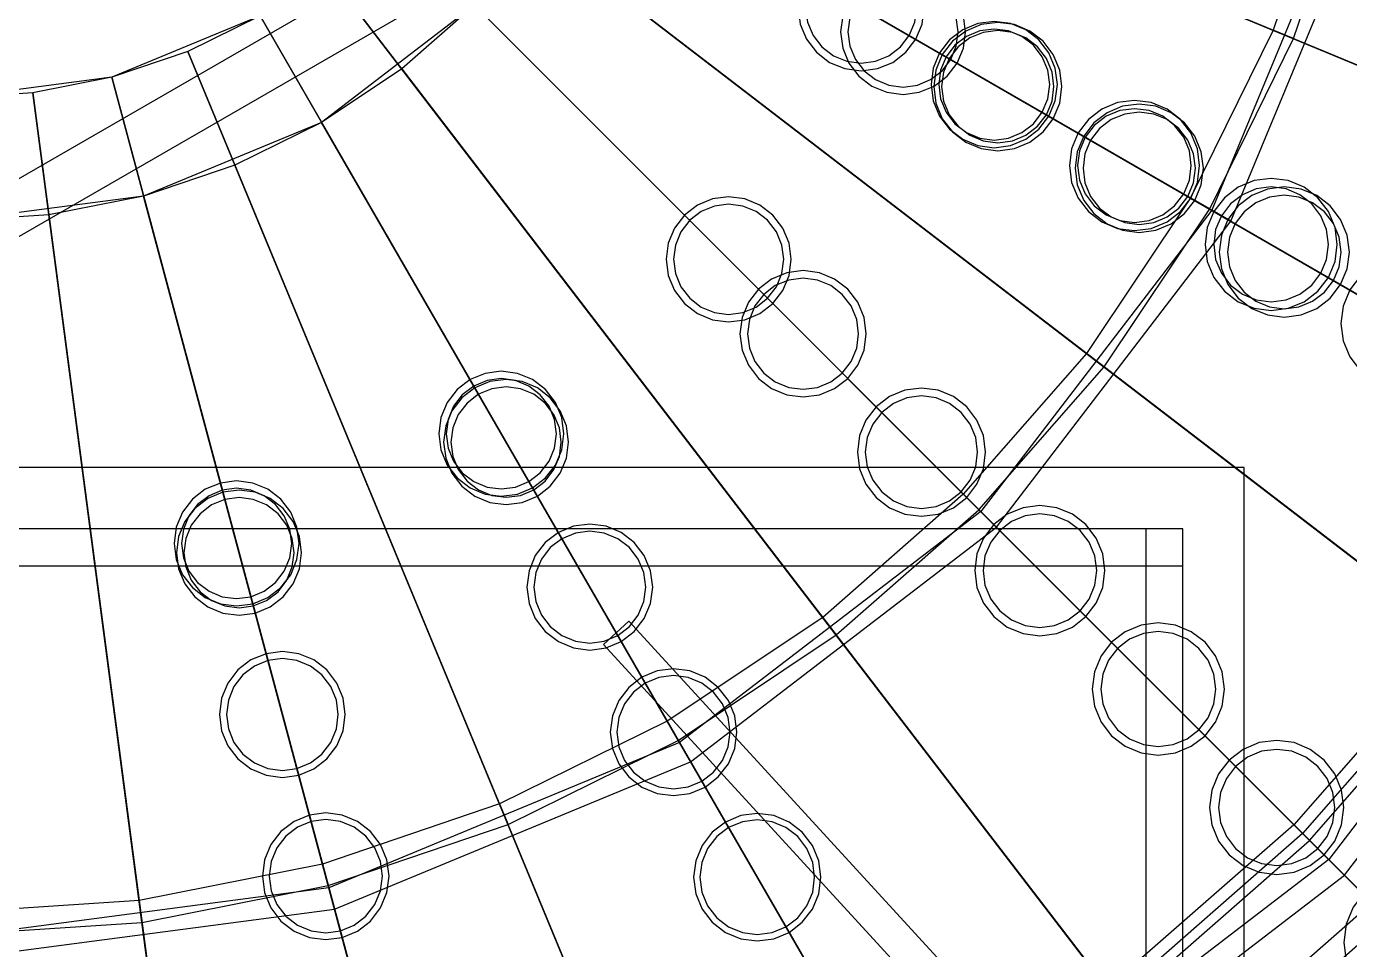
# Model space of a CAD drawing. Header units: millimetres. Extents: x -52000 to 54854, y -52000 to 53750.
# Drawn here: x 601 to 11356, y -11918 to -4417 of the extents above; entities that cross this region are included whole.
import ezdxf

# ---------------------------------------------------------------- set-up
doc = ezdxf.new("R2010")
doc.units = ezdxf.units.MM
for name, color, linetype, lineweight in [('D-STR-BASE', 7, 'Continuous', 25), ('D-STR-DECK', 7, 'Continuous', 25), ('D-STR-STRC', 7, 'Continuous', 25)]:
    doc.layers.add(name, color=color, linetype=linetype, lineweight=lineweight)

msp = doc.modelspace()

# ---------------------------------------------------------------- linework, layer by layer
at = {"layer": 'D-STR-BASE'}
for points in [[(-10500, -19000), (10500, -19000), (10500, -8000), (-10500, -8000)], [(-10000, -18500), (10000, -18500), (10000, -8500), (-10000, -8500)], [(-10000, -8800), (10000, -8800), (10000, -8500), (-10000, -8500)], [(9700, -18500), (10000, -18500), (10000, -8500), (9700, -8500)]]:
    msp.add_lwpolyline(points, close=True, dxfattribs=at)
at = {"layer": 'D-STR-DECK'}
for points in [[(4330.1, -2500), (10392.3, -6000), (11591.1, -3105.8), (4829.6, -1294.1)], [(4619.4, -1913.4), (14412.5, -5969.9), (15068.4, -4037.6), (4829.6, -1294.1)], [(4619.4, -1913.4), (15890.7, -6582.2), (16613.9, -4451.7), (4829.6, -1294.1)], [(4619.4, -1913.4), (17368.9, -7194.4), (18159.4, -4865.8), (4829.6, -1294.1)], [(5196.2, -3000), (13856.4, -8000), (15454.8, -4141.1), (5795.6, -1552.9)], [(5543.3, -2296.1), (18530, -7675.4), (19373.3, -5191.1), (5795.6, -1552.9)], [(5543.3, -2296.1), (20120.6, -8334.2), (21036.3, -5636.7), (5795.6, -1552.9)], [(5543.3, -2296.1), (21711.2, -8993.1), (22699.3, -6082.2), (5795.6, -1552.9)], [(5543.3, -2296.1), (26700.1, -11059.6), (27915.3, -7479.9), (5795.6, -1552.9)], [(4330.1, -2500), (13510, -7800), (14412.5, -5969.9), (4619.4, -1913.4)], [(4330.1, -2500), (14895.6, -8600), (15890.7, -6582.2), (4619.4, -1913.4)], [(4330.1, -2500), (16281.3, -9400), (17368.9, -7194.4), (4619.4, -1913.4)], [(5196.2, -3000), (17369.6, -10028.4), (18530, -7675.4), (5543.3, -2296.1)], [(5196.2, -3000), (18860.6, -10889.2), (20120.6, -8334.2), (5543.3, -2296.1)], [(5196.2, -3000), (20351.6, -11750), (21711.2, -8993.1), (5543.3, -2296.1)], [(5196.2, -3000), (25028.1, -14450), (26700.1, -11059.6), (5543.3, -2296.1)], [(3535.5, -3535.5), (8485.3, -8485.3), (10392.3, -6000), (4330.1, -2500)], [(3966.8, -3043.8), (12376.3, -9496.7), (13510, -7800), (4330.1, -2500)], [(3966.8, -3043.8), (13645.7, -10470.7), (14895.6, -8600), (4330.1, -2500)], [(3966.8, -3043.8), (14915, -11444.7), (16281.3, -9400), (4330.1, -2500)], [(4242.6, -4242.6), (11313.7, -11313.7), (13856.4, -8000), (5196.2, -3000)], [(4760.1, -3652.6), (15912.1, -12209.8), (17369.6, -10028.4), (5196.2, -3000)], [(4760.1, -3652.6), (17277.9, -13257.8), (18860.6, -10889.2), (5196.2, -3000)], [(4760.1, -3652.6), (18643.8, -14305.9), (20351.6, -11750), (5196.2, -3000)], [(4760.1, -3652.6), (22927.9, -17593.2), (25028.1, -14450), (5196.2, -3000)], [(10735.5, -4446.8), (10901.8, -4515.7), (11397.9, -3054.1), (11224.1, -3007.5)], [(3535.5, -3535.5), (11030.9, -11030.9), (12376.3, -9496.7), (3966.8, -3043.8)], [(3535.5, -3535.5), (12162.2, -12162.2), (13645.7, -10470.7), (3966.8, -3043.8)], [(3535.5, -3535.5), (13293.6, -13293.6), (14915, -11444.7), (3966.8, -3043.8)], [(10236.4, -5910), (10392.3, -6000), (11591.1, -3105.8), (11417.2, -3059.2)], [(2500, -4330.1), (6000, -10392.3), (8485.3, -8485.3), (3535.5, -3535.5)], [(3043.8, -3966.8), (9496.7, -12376.3), (11030.9, -11030.9), (3535.5, -3535.5)], [(3043.8, -3966.8), (10470.7, -13645.7), (12162.2, -12162.2), (3535.5, -3535.5)], [(3043.8, -3966.8), (11444.7, -14915), (13293.6, -13293.6), (3535.5, -3535.5)], [(4242.6, -4242.6), (14182.2, -14182.2), (15912.1, -12209.8), (4760.1, -3652.6)], [(4242.6, -4242.6), (15399.6, -15399.6), (17277.9, -13257.8), (4760.1, -3652.6)], [(4242.6, -4242.6), (16617, -16617), (18643.8, -14305.9), (4760.1, -3652.6)], [(4242.6, -4242.6), (20435.4, -20435.4), (22927.9, -17593.2), (4760.1, -3652.6)], [(2500, -4330.1), (7800, -13510), (9496.7, -12376.3), (3043.8, -3966.8)], [(2500, -4330.1), (8600, -14895.6), (10470.7, -13645.7), (3043.8, -3966.8)], [(2500, -4330.1), (9400, -16281.3), (11444.7, -14915), (3043.8, -3966.8)], [(3000, -5196.2), (8000, -13856.4), (11313.7, -11313.7), (4242.6, -4242.6)], [(3652.6, -4760.1), (12209.8, -15912.1), (14182.2, -14182.2), (4242.6, -4242.6)], [(3652.6, -4760.1), (13257.8, -17277.9), (15399.6, -15399.6), (4242.6, -4242.6)], [(3652.6, -4760.1), (14305.9, -18643.8), (16617, -16617), (4242.6, -4242.6)], [(3652.6, -4760.1), (17593.2, -22927.9), (20435.4, -20435.4), (4242.6, -4242.6)], [(1294.1, -4829.6), (3105.8, -11591.1), (6000, -10392.3), (2500, -4330.1)], [(1913.4, -4619.4), (5969.9, -14412.5), (7800, -13510), (2500, -4330.1)], [(1913.4, -4619.4), (6582.2, -15890.7), (8600, -14895.6), (2500, -4330.1)], [(1913.4, -4619.4), (7194.4, -17368.9), (9400, -16281.3), (2500, -4330.1)], [(10063.2, -5810), (10219.1, -5900), (10901.8, -4515.7), (10735.5, -4446.8)], [(1294.1, -4829.6), (4037.6, -15068.4), (5969.9, -14412.5), (1913.4, -4619.4)], [(1294.1, -4829.6), (4451.7, -16613.9), (6582.2, -15890.7), (1913.4, -4619.4)], [(1294.1, -4829.6), (4865.8, -18159.4), (7194.4, -17368.9), (1913.4, -4619.4)], [(0, -5000), (0, -12000), (3105.8, -11591.1), (1294.1, -4829.6)], [(652.6, -4957.2), (2036.2, -15466.5), (4037.6, -15068.4), (1294.1, -4829.6)], [(652.6, -4957.2), (2245.1, -17052.9), (4451.7, -16613.9), (1294.1, -4829.6)], [(652.6, -4957.2), (2453.9, -18639.2), (4865.8, -18159.4), (1294.1, -4829.6)], [(3000, -5196.2), (10028.4, -17369.6), (12209.8, -15912.1), (3652.6, -4760.1)], [(3000, -5196.2), (10889.2, -18860.6), (13257.8, -17277.9), (3652.6, -4760.1)], [(3000, -5196.2), (11750, -20351.6), (14305.9, -18643.8), (3652.6, -4760.1)], [(3000, -5196.2), (14450, -25028.1), (17593.2, -22927.9), (3652.6, -4760.1)], [(0, -5000), (0, -15600), (2036.2, -15466.5), (652.6, -4957.2)], [(0, -5000), (0, -17200), (2245.1, -17052.9), (652.6, -4957.2)], [(0, -5000), (0, -18800), (2453.9, -18639.2), (652.6, -4957.2)], [(1552.9, -5795.6), (4141.1, -15454.8), (8000, -13856.4), (3000, -5196.2)], [(2296.1, -5543.3), (7675.4, -18530), (10028.4, -17369.6), (3000, -5196.2)], [(2296.1, -5543.3), (8334.2, -20120.6), (10889.2, -18860.6), (3000, -5196.2)], [(2296.1, -5543.3), (8993.1, -21711.2), (11750, -20351.6), (3000, -5196.2)], [(2296.1, -5543.3), (11059.6, -26700.1), (14450, -25028.1), (3000, -5196.2)], [(1552.9, -5795.6), (5191.1, -19373.3), (7675.4, -18530), (2296.1, -5543.3)], [(1552.9, -5795.6), (5636.7, -21036.3), (8334.2, -20120.6), (2296.1, -5543.3)], [(1552.9, -5795.6), (6082.2, -22699.3), (8993.1, -21711.2), (2296.1, -5543.3)], [(1552.9, -5795.6), (7479.9, -27915.3), (11059.6, -26700.1), (2296.1, -5543.3)], [(0, -6000), (0, -16000), (4141.1, -15454.8), (1552.9, -5795.6)], [(783.2, -5948.7), (2617.9, -19885.1), (5191.1, -19373.3), (1552.9, -5795.6)], [(783.2, -5948.7), (2842.6, -21592), (5636.7, -21036.3), (1552.9, -5795.6)], [(783.2, -5948.7), (3067.4, -23299), (6082.2, -22699.3), (1552.9, -5795.6)], [(783.2, -5948.7), (3772.2, -28652.8), (7479.9, -27915.3), (1552.9, -5795.6)], [(8358, -8358), (8485.3, -8485.3), (10392.3, -6000), (10236.4, -5910)], [(9218.8, -7073.8), (9361.6, -7183.4), (10219.1, -5900), (10063.2, -5810)], [(0, -6000), (0, -20056.7), (2617.9, -19885.1), (783.2, -5948.7)], [(0, -6000), (0, -21778.4), (2842.6, -21592), (783.2, -5948.7)], [(0, -6000), (0, -23500), (3067.4, -23299), (783.2, -5948.7)], [(0, -6000), (0, -28900), (3772.2, -28652.8), (783.2, -5948.7)], [(8216.6, -8216.6), (8343.9, -8343.9), (9361.6, -7183.4), (9218.8, -7073.8)], [(11186.4, -11186.4), (11313.7, -11313.7), (13856.4, -8000), (13700.5, -7910)], [(7073.8, -9218.8), (7183.4, -9361.6), (8343.9, -8343.9), (8216.6, -8216.6)], [(5910, -10236.4), (6000, -10392.3), (8485.3, -8485.3), (8358, -8358)], [(5810, -10063.2), (5900, -10219.1), (7183.4, -9361.6), (7073.8, -9218.8)], [(5498.8, -9250.8), (10447, -14647.6), (10240.6, -14836.9), (5292.4, -9440.1)], [(10903.6, -10903.6), (11030.9, -11030.9), (12376.3, -9496.7), (12233.5, -9387.1)], [(10974.3, -10974.3), (11030.9, -11030.9), (12376.3, -9496.7), (12312.8, -9448)], [(4446.8, -10735.5), (4515.7, -10901.8), (5900, -10219.1), (5810, -10063.2)], [(3059.2, -11417.2), (3105.8, -11591.1), (6000, -10392.3), (5910, -10236.4)], [(3007.5, -11224.1), (3054.1, -11397.9), (4515.7, -10901.8), (4446.8, -10735.5)], [(9387.1, -12233.5), (9496.7, -12376.3), (11030.9, -11030.9), (10903.6, -10903.6)], [(9448, -12312.8), (9496.7, -12376.3), (11030.9, -11030.9), (10974.3, -10974.3)], [(1516.7, -11520.6), (1540.2, -11699), (3054.1, -11397.9), (3007.5, -11224.1)], [(7910, -13700.5), (8000, -13856.4), (11313.7, -11313.7), (11186.4, -11186.4)], [(0, -11820), (0, -12000), (3105.8, -11591.1), (3059.2, -11417.2)], [(0, -11620), (0, -11800), (1540.2, -11699), (1516.7, -11520.6)], [(9935, -12947.5), (10044.6, -13090.3), (11667.3, -11667.3), (11540, -11540)]]:
    msp.add_lwpolyline(points, close=True, dxfattribs=at)
at = {"layer": 'D-STR-STRC'}
for points in [[(-101.6, -6024), (101.6, -6376), (5471, -3276), (5267.8, -2924)], [(-101.6, -6024), (101.6, -6376), (5471, -3276), (5267.8, -2924)], [(7899, -4264.3), (7881.5, -4131.5), (7830.3, -4007.7), (7748.8, -3901.5), (7642.5, -3819.9), (7518.7, -3768.7), (7386, -3751.2), (7253.2, -3768.7), (7129.4, -3819.9), (7023.2, -3901.5), (6941.6, -4007.7), (6890.4, -4131.5), (6872.9, -4264.3), (6890.4, -4397.1), (6941.6, -4520.8), (7023.2, -4627.1), (7129.4, -4708.6), (7253.2, -4759.9), (7386, -4777.4), (7518.7, -4759.9), (7642.5, -4708.6), (7748.8, -4627.1), (7830.3, -4520.8), (7881.5, -4397.1)], [(7899, -4264.3), (7881.5, -4131.5), (7830.3, -4007.7), (7748.8, -3901.5), (7642.5, -3819.9), (7518.7, -3768.7), (7386, -3751.2), (7253.2, -3768.7), (7129.4, -3819.9), (7023.2, -3901.5), (6941.6, -4007.7), (6890.4, -4131.5), (6872.9, -4264.3), (6890.4, -4397.1), (6941.6, -4520.8), (7023.2, -4627.1), (7129.4, -4708.6), (7253.2, -4759.9), (7386, -4777.4), (7518.7, -4759.9), (7642.5, -4708.6), (7748.8, -4627.1), (7830.3, -4520.8), (7881.5, -4397.1)], [(7837.3, -4264.3), (7821.9, -4147.5), (7776.8, -4038.6), (7705.1, -3945.2), (7611.6, -3873.4), (7502.8, -3828.4), (7386, -3813), (7269.1, -3828.4), (7160.3, -3873.4), (7066.8, -3945.2), (6995.1, -4038.6), (6950, -4147.5), (6934.6, -4264.3), (6950, -4381.1), (6995.1, -4489.9), (7066.8, -4583.4), (7160.3, -4655.1), (7269.1, -4700.2), (7386, -4715.6), (7502.8, -4700.2), (7611.6, -4655.1), (7705.1, -4583.4), (7776.8, -4489.9), (7821.9, -4381.1)], [(7837.3, -4264.3), (7821.9, -4147.5), (7776.8, -4038.6), (7705.1, -3945.2), (7611.6, -3873.4), (7502.8, -3828.4), (7386, -3813), (7269.1, -3828.4), (7160.3, -3873.4), (7066.8, -3945.2), (6995.1, -4038.6), (6950, -4147.5), (6934.6, -4264.3), (6950, -4381.1), (6995.1, -4489.9), (7066.8, -4583.4), (7160.3, -4655.1), (7269.1, -4700.2), (7386, -4715.6), (7502.8, -4700.2), (7611.6, -4655.1), (7705.1, -4583.4), (7776.8, -4489.9), (7821.9, -4381.1)], [(8234.9, -4461.1), (8217.6, -4329.6), (8166.8, -4207.1), (8086.1, -4101.9), (7980.9, -4021.2), (7858.4, -3970.4), (7726.9, -3953.1), (7595.4, -3970.4), (7472.9, -4021.2), (7367.7, -4101.9), (7286.9, -4207.1), (7236.2, -4329.6), (7218.9, -4461.1), (7236.2, -4592.6), (7286.9, -4715.1), (7367.7, -4820.3), (7472.9, -4901.1), (7595.4, -4951.8), (7726.9, -4969.1), (7858.4, -4951.8), (7980.9, -4901.1), (8086.1, -4820.3), (8166.8, -4715.1), (8217.6, -4592.6)], [(8174.9, -4461.1), (8159.6, -4345.2), (8114.9, -4237.1), (8043.7, -4144.3), (7950.9, -4073.1), (7842.8, -4028.4), (7726.9, -4013.1), (7610.9, -4028.4), (7502.9, -4073.1), (7410.1, -4144.3), (7338.9, -4237.1), (7294.1, -4345.2), (7278.9, -4461.1), (7294.1, -4577.1), (7338.9, -4685.1), (7410.1, -4777.9), (7502.9, -4849.1), (7610.9, -4893.8), (7726.9, -4909.1), (7842.8, -4893.8), (7950.9, -4849.1), (8043.7, -4777.9), (8114.9, -4685.1), (8159.6, -4577.1)], [(8980.9, -4888.9), (8963.4, -4756.1), (8912.1, -4632.4), (8830.6, -4526.1), (8724.3, -4444.6), (8600.6, -4393.3), (8467.8, -4375.8), (8335, -4393.3), (8211.3, -4444.6), (8105, -4526.1), (8023.5, -4632.4), (7972.2, -4756.1), (7954.7, -4888.9), (7972.2, -5021.7), (8023.5, -5145.4), (8105, -5251.7), (8211.3, -5333.2), (8335, -5384.5), (8467.8, -5402), (8600.6, -5384.5), (8724.3, -5333.2), (8830.6, -5251.7), (8912.1, -5145.4), (8963.4, -5021.7)], [(8980.9, -4888.9), (8963.4, -4756.1), (8912.1, -4632.4), (8830.6, -4526.1), (8724.3, -4444.6), (8600.6, -4393.3), (8467.8, -4375.8), (8335, -4393.3), (8211.3, -4444.6), (8105, -4526.1), (8023.5, -4632.4), (7972.2, -4756.1), (7954.7, -4888.9), (7972.2, -5021.7), (8023.5, -5145.4), (8105, -5251.7), (8211.3, -5333.2), (8335, -5384.5), (8467.8, -5402), (8600.6, -5384.5), (8724.3, -5333.2), (8830.6, -5251.7), (8912.1, -5145.4), (8963.4, -5021.7)], [(9018.1, -4905.7), (9000.3, -4770.8), (8948.2, -4645.1), (8865.4, -4537.2), (8757.5, -4454.4), (8631.8, -4402.3), (8496.9, -4384.5), (8362, -4402.3), (8236.3, -4454.4), (8128.4, -4537.2), (8045.6, -4645.1), (7993.5, -4770.8), (7975.7, -4905.7), (7993.5, -5040.6), (8045.6, -5166.3), (8128.4, -5274.2), (8236.3, -5357), (8362, -5409.1), (8496.9, -5426.8), (8631.8, -5409.1), (8757.5, -5357), (8865.4, -5274.2), (8948.2, -5166.3), (9000.3, -5040.6)], [(9018.1, -4905.7), (9000.3, -4770.8), (8948.2, -4645.1), (8865.4, -4537.2), (8757.5, -4454.4), (8631.8, -4402.3), (8496.9, -4384.5), (8362, -4402.3), (8236.3, -4454.4), (8128.4, -4537.2), (8045.6, -4645.1), (7993.5, -4770.8), (7975.7, -4905.7), (7993.5, -5040.6), (8045.6, -5166.3), (8128.4, -5274.2), (8236.3, -5357), (8362, -5409.1), (8496.9, -5426.8), (8631.8, -5409.1), (8757.5, -5357), (8865.4, -5274.2), (8948.2, -5166.3), (9000.3, -5040.6)], [(8919.1, -4888.9), (8903.7, -4772.1), (8858.6, -4663.2), (8786.9, -4569.8), (8693.5, -4498), (8584.6, -4453), (8467.8, -4437.6), (8351, -4453), (8242.2, -4498), (8148.7, -4569.8), (8077, -4663.2), (8031.9, -4772.1), (8016.5, -4888.9), (8031.9, -5005.7), (8077, -5114.5), (8148.7, -5208), (8242.2, -5279.7), (8351, -5324.8), (8467.8, -5340.2), (8584.6, -5324.8), (8693.5, -5279.7), (8786.9, -5208), (8858.6, -5114.5), (8903.7, -5005.7)], [(8919.1, -4888.9), (8903.7, -4772.1), (8858.6, -4663.2), (8786.9, -4569.8), (8693.5, -4498), (8584.6, -4453), (8467.8, -4437.6), (8351, -4453), (8242.2, -4498), (8148.7, -4569.8), (8077, -4663.2), (8031.9, -4772.1), (8016.5, -4888.9), (8031.9, -5005.7), (8077, -5114.5), (8148.7, -5208), (8242.2, -5279.7), (8351, -5324.8), (8467.8, -5340.2), (8584.6, -5324.8), (8693.5, -5279.7), (8786.9, -5208), (8858.6, -5114.5), (8903.7, -5005.7)], [(8953.5, -4905.7), (8937.9, -4787.5), (8892.3, -4677.4), (8819.7, -4582.8), (8725.2, -4510.3), (8615.1, -4464.7), (8496.9, -4449.1), (8378.7, -4464.7), (8268.6, -4510.3), (8174.1, -4582.8), (8101.5, -4677.4), (8055.9, -4787.5), (8040.3, -4905.7), (8055.9, -5023.9), (8101.5, -5134), (8174.1, -5228.5), (8268.6, -5301.1), (8378.7, -5346.7), (8496.9, -5362.3), (8615.1, -5346.7), (8725.2, -5301.1), (8819.7, -5228.5), (8892.3, -5134), (8937.9, -5023.9)], [(8953.5, -4905.7), (8937.9, -4787.5), (8892.3, -4677.4), (8819.7, -4582.8), (8725.2, -4510.3), (8615.1, -4464.7), (8496.9, -4449.1), (8378.7, -4464.7), (8268.6, -4510.3), (8174.1, -4582.8), (8101.5, -4677.4), (8055.9, -4787.5), (8040.3, -4905.7), (8055.9, -5023.9), (8101.5, -5134), (8174.1, -5228.5), (8268.6, -5301.1), (8378.7, -5346.7), (8496.9, -5362.3), (8615.1, -5346.7), (8725.2, -5301.1), (8819.7, -5228.5), (8892.3, -5134), (8937.9, -5023.9)], [(10137.1, -5547.1), (10119, -5410.1), (10066.2, -5282.5), (9982.1, -5172.9), (9872.5, -5088.8), (9744.8, -5035.9), (9607.8, -5017.9), (9470.9, -5035.9), (9343.2, -5088.8), (9233.6, -5172.9), (9149.5, -5282.5), (9096.6, -5410.1), (9078.6, -5547.1), (9096.6, -5684.1), (9149.5, -5811.7), (9233.6, -5921.3), (9343.2, -6005.4), (9470.9, -6058.3), (9607.8, -6076.3), (9744.8, -6058.3), (9872.5, -6005.4), (9982.1, -5921.3), (10066.2, -5811.7), (10119, -5684.1)], [(10137.1, -5547.1), (10119, -5410.1), (10066.2, -5282.5), (9982.1, -5172.9), (9872.5, -5088.8), (9744.8, -5035.9), (9607.8, -5017.9), (9470.9, -5035.9), (9343.2, -5088.8), (9233.6, -5172.9), (9149.5, -5282.5), (9096.6, -5410.1), (9078.6, -5547.1), (9096.6, -5684.1), (9149.5, -5811.7), (9233.6, -5921.3), (9343.2, -6005.4), (9470.9, -6058.3), (9607.8, -6076.3), (9744.8, -6058.3), (9872.5, -6005.4), (9982.1, -5921.3), (10066.2, -5811.7), (10119, -5684.1)], [(10167.7, -5569.4), (10150, -5434.6), (10097.9, -5308.9), (10015.1, -5200.9), (9907.1, -5118.1), (9781.4, -5066), (9646.6, -5048.3), (9511.7, -5066), (9386, -5118.1), (9278, -5200.9), (9195.2, -5308.9), (9143.2, -5434.6), (9125.4, -5569.4), (9143.2, -5704.3), (9195.2, -5830), (9278, -5938), (9386, -6020.8), (9511.7, -6072.8), (9646.6, -6090.6), (9781.4, -6072.8), (9907.1, -6020.8), (10015.1, -5938), (10097.9, -5830), (10150, -5704.3)], [(10167.7, -5569.4), (10150, -5434.6), (10097.9, -5308.9), (10015.1, -5200.9), (9907.1, -5118.1), (9781.4, -5066), (9646.6, -5048.3), (9511.7, -5066), (9386, -5118.1), (9278, -5200.9), (9195.2, -5308.9), (9143.2, -5434.6), (9125.4, -5569.4), (9143.2, -5704.3), (9195.2, -5830), (9278, -5938), (9386, -6020.8), (9511.7, -6072.8), (9646.6, -6090.6), (9781.4, -6072.8), (9907.1, -6020.8), (10015.1, -5938), (10097.9, -5830), (10150, -5704.3)], [(10069.7, -5547.1), (10053.9, -5427.6), (10007.8, -5316.2), (9934.4, -5220.5), (9838.8, -5147.1), (9727.4, -5101), (9607.8, -5085.3), (9488.3, -5101), (9376.9, -5147.1), (9281.3, -5220.5), (9207.9, -5316.2), (9161.8, -5427.6), (9146, -5547.1), (9161.8, -5666.6), (9207.9, -5778), (9281.3, -5873.7), (9376.9, -5947), (9488.3, -5993.2), (9607.8, -6008.9), (9727.4, -5993.2), (9838.8, -5947), (9934.4, -5873.7), (10007.8, -5778), (10053.9, -5666.6)], [(10069.7, -5547.1), (10053.9, -5427.6), (10007.8, -5316.2), (9934.4, -5220.5), (9838.8, -5147.1), (9727.4, -5101), (9607.8, -5085.3), (9488.3, -5101), (9376.9, -5147.1), (9281.3, -5220.5), (9207.9, -5316.2), (9161.8, -5427.6), (9146, -5547.1), (9161.8, -5666.6), (9207.9, -5778), (9281.3, -5873.7), (9376.9, -5947), (9488.3, -5993.2), (9607.8, -6008.9), (9727.4, -5993.2), (9838.8, -5947), (9934.4, -5873.7), (10007.8, -5778), (10053.9, -5666.6)], [(10103.1, -5569.4), (10087.6, -5451.3), (10042, -5341.2), (9969.4, -5246.6), (9874.8, -5174), (9764.7, -5128.4), (9646.6, -5112.9), (9528.4, -5128.4), (9418.3, -5174), (9323.7, -5246.6), (9251.2, -5341.2), (9205.6, -5451.3), (9190, -5569.4), (9205.6, -5687.6), (9251.2, -5797.7), (9323.7, -5892.3), (9418.3, -5964.8), (9528.4, -6010.5), (9646.6, -6026), (9764.7, -6010.5), (9874.8, -5964.8), (9969.4, -5892.3), (10042, -5797.7), (10087.6, -5687.6)], [(10103.1, -5569.4), (10087.6, -5451.3), (10042, -5341.2), (9969.4, -5246.6), (9874.8, -5174), (9764.7, -5128.4), (9646.6, -5112.9), (9528.4, -5128.4), (9418.3, -5174), (9323.7, -5246.6), (9251.2, -5341.2), (9205.6, -5451.3), (9190, -5569.4), (9205.6, -5687.6), (9251.2, -5797.7), (9323.7, -5892.3), (9418.3, -5964.8), (9528.4, -6010.5), (9646.6, -6026), (9764.7, -6010.5), (9874.8, -5964.8), (9969.4, -5892.3), (10042, -5797.7), (10087.6, -5687.6)], [(11256.1, -6188.5), (11237.8, -6049.4), (11184.1, -5919.8), (11098.7, -5808.6), (10987.4, -5723.2), (10857.9, -5669.5), (10718.8, -5651.2), (10579.7, -5669.5), (10450.1, -5723.2), (10338.9, -5808.6), (10253.5, -5919.8), (10199.8, -6049.4), (10181.5, -6188.5), (10199.8, -6327.6), (10253.5, -6457.2), (10338.9, -6568.4), (10450.1, -6653.8), (10579.7, -6707.5), (10718.8, -6725.8), (10857.9, -6707.5), (10987.4, -6653.8), (11098.7, -6568.4), (11184.1, -6457.2), (11237.8, -6327.6)], [(11256.1, -6188.5), (11237.8, -6049.4), (11184.1, -5919.8), (11098.7, -5808.6), (10987.4, -5723.2), (10857.9, -5669.5), (10718.8, -5651.2), (10579.7, -5669.5), (10450.1, -5723.2), (10338.9, -5808.6), (10253.5, -5919.8), (10199.8, -6049.4), (10181.5, -6188.5), (10199.8, -6327.6), (10253.5, -6457.2), (10338.9, -6568.4), (10450.1, -6653.8), (10579.7, -6707.5), (10718.8, -6725.8), (10857.9, -6707.5), (10987.4, -6653.8), (11098.7, -6568.4), (11184.1, -6457.2), (11237.8, -6327.6)], [(6817, -6309), (6799.7, -6177.5), (6748.9, -6055), (6668.2, -5949.8), (6563, -5869), (6440.4, -5818.3), (6309, -5801), (6177.5, -5818.3), (6055, -5869), (5949.8, -5949.8), (5869, -6055), (5818.3, -6177.5), (5801, -6309), (5818.3, -6440.4), (5869, -6563), (5949.8, -6668.2), (6055, -6748.9), (6177.5, -6799.7), (6309, -6817), (6440.4, -6799.7), (6563, -6748.9), (6668.2, -6668.2), (6748.9, -6563), (6799.7, -6440.4)], [(11185.9, -6188.5), (11170, -6067.6), (11123.3, -5955), (11049.1, -5858.2), (10952.3, -5784), (10839.7, -5737.3), (10718.8, -5721.4), (10597.9, -5737.3), (10485.2, -5784), (10388.5, -5858.2), (10314.3, -5955), (10267.6, -6067.6), (10251.7, -6188.5), (10267.6, -6309.4), (10314.3, -6422), (10388.5, -6518.8), (10485.2, -6593), (10597.9, -6639.7), (10718.8, -6655.6), (10839.7, -6639.7), (10952.3, -6593), (11049.1, -6518.8), (11123.3, -6422), (11170, -6309.4)], [(11185.9, -6188.5), (11170, -6067.6), (11123.3, -5955), (11049.1, -5858.2), (10952.3, -5784), (10839.7, -5737.3), (10718.8, -5721.4), (10597.9, -5737.3), (10485.2, -5784), (10388.5, -5858.2), (10314.3, -5955), (10267.6, -6067.6), (10251.7, -6188.5), (10267.6, -6309.4), (10314.3, -6422), (10388.5, -6518.8), (10485.2, -6593), (10597.9, -6639.7), (10718.8, -6655.6), (10839.7, -6639.7), (10952.3, -6593), (11049.1, -6518.8), (11123.3, -6422), (11170, -6309.4)], [(11354.5, -6250), (11336.5, -6113), (11283.6, -5985.4), (11199.5, -5875.8), (11089.9, -5791.7), (10962.3, -5738.8), (10825.3, -5720.8), (10688.3, -5738.8), (10560.7, -5791.7), (10451.1, -5875.8), (10367, -5985.4), (10314.1, -6113), (10296.1, -6250), (10314.1, -6387), (10367, -6514.6), (10451.1, -6624.2), (10560.7, -6708.3), (10688.3, -6761.2), (10825.3, -6779.2), (10962.3, -6761.2), (11089.9, -6708.3), (11199.5, -6624.2), (11283.6, -6514.6), (11336.5, -6387)], [(11354.5, -6250), (11336.5, -6113), (11283.6, -5985.4), (11199.5, -5875.8), (11089.9, -5791.7), (10962.3, -5738.8), (10825.3, -5720.8), (10688.3, -5738.8), (10560.7, -5791.7), (10451.1, -5875.8), (10367, -5985.4), (10314.1, -6113), (10296.1, -6250), (10314.1, -6387), (10367, -6514.6), (10451.1, -6624.2), (10560.7, -6708.3), (10688.3, -6761.2), (10825.3, -6779.2), (10962.3, -6761.2), (11089.9, -6708.3), (11199.5, -6624.2), (11283.6, -6514.6), (11336.5, -6387)], [(11287.1, -6250), (11271.4, -6130.5), (11225.3, -6019.1), (11151.9, -5923.4), (11056.2, -5850), (10944.8, -5803.9), (10825.3, -5788.2), (10705.8, -5803.9), (10594.4, -5850), (10498.8, -5923.4), (10425.4, -6019.1), (10379.2, -6130.5), (10363.5, -6250), (10379.2, -6369.5), (10425.4, -6480.9), (10498.8, -6576.6), (10594.4, -6650), (10705.8, -6696.1), (10825.3, -6711.8), (10944.8, -6696.1), (11056.2, -6650), (11151.9, -6576.6), (11225.3, -6480.9), (11271.4, -6369.5)], [(11287.1, -6250), (11271.4, -6130.5), (11225.3, -6019.1), (11151.9, -5923.4), (11056.2, -5850), (10944.8, -5803.9), (10825.3, -5788.2), (10705.8, -5803.9), (10594.4, -5850), (10498.8, -5923.4), (10425.4, -6019.1), (10379.2, -6130.5), (10363.5, -6250), (10379.2, -6369.5), (10425.4, -6480.9), (10498.8, -6576.6), (10594.4, -6650), (10705.8, -6696.1), (10825.3, -6711.8), (10944.8, -6696.1), (11056.2, -6650), (11151.9, -6576.6), (11225.3, -6480.9), (11271.4, -6369.5)], [(6757, -6309), (6741.7, -6193), (6696.9, -6085), (6625.7, -5992.2), (6533, -5921), (6424.9, -5876.2), (6309, -5861), (6193, -5876.2), (6085, -5921), (5992.2, -5992.2), (5921, -6085), (5876.2, -6193), (5861, -6309), (5876.2, -6424.9), (5921, -6533), (5992.2, -6625.7), (6085, -6696.9), (6193, -6741.7), (6309, -6757), (6424.9, -6741.7), (6533, -6696.9), (6625.7, -6625.7), (6696.9, -6533), (6741.7, -6424.9)], [(12375.1, -6829.9), (12356.5, -6688.7), (12302.1, -6557.2), (12215.4, -6444.3), (12102.4, -6357.6), (11970.9, -6303.1), (11829.7, -6284.5), (11688.6, -6303.1), (11557, -6357.6), (11444.1, -6444.3), (11357.4, -6557.2), (11302.9, -6688.7), (11284.4, -6829.9), (11302.9, -6971.1), (11357.4, -7102.6), (11444.1, -7215.5), (11557, -7302.2), (11688.6, -7356.7), (11829.7, -7375.3), (11970.9, -7356.7), (12102.4, -7302.2), (12215.4, -7215.5), (12302.1, -7102.6), (12356.5, -6971.1)], [(12375.1, -6829.9), (12356.5, -6688.7), (12302.1, -6557.2), (12215.4, -6444.3), (12102.4, -6357.6), (11970.9, -6303.1), (11829.7, -6284.5), (11688.6, -6303.1), (11557, -6357.6), (11444.1, -6444.3), (11357.4, -6557.2), (11302.9, -6688.7), (11284.4, -6829.9), (11302.9, -6971.1), (11357.4, -7102.6), (11444.1, -7215.5), (11557, -7302.2), (11688.6, -7356.7), (11829.7, -7375.3), (11970.9, -7356.7), (12102.4, -7302.2), (12215.4, -7215.5), (12302.1, -7102.6), (12356.5, -6971.1)], [(7427, -6913.9), (7409.5, -6781.1), (7358.3, -6657.4), (7276.7, -6551.1), (7170.5, -6469.6), (7046.7, -6418.3), (6913.9, -6400.9), (6781.1, -6418.3), (6657.4, -6469.6), (6551.1, -6551.1), (6469.6, -6657.4), (6418.3, -6781.1), (6400.9, -6913.9), (6418.3, -7046.7), (6469.6, -7170.5), (6551.1, -7276.7), (6657.4, -7358.3), (6781.1, -7409.5), (6913.9, -7427), (7046.7, -7409.5), (7170.5, -7358.3), (7276.7, -7276.7), (7358.3, -7170.5), (7409.5, -7046.7)], [(7427, -6913.9), (7409.5, -6781.1), (7358.3, -6657.4), (7276.7, -6551.1), (7170.5, -6469.6), (7046.7, -6418.3), (6913.9, -6400.9), (6781.1, -6418.3), (6657.4, -6469.6), (6551.1, -6551.1), (6469.6, -6657.4), (6418.3, -6781.1), (6400.9, -6913.9), (6418.3, -7046.7), (6469.6, -7170.5), (6551.1, -7276.7), (6657.4, -7358.3), (6781.1, -7409.5), (6913.9, -7427), (7046.7, -7409.5), (7170.5, -7358.3), (7276.7, -7276.7), (7358.3, -7170.5), (7409.5, -7046.7)], [(7365.2, -6913.9), (7349.9, -6797.1), (7304.8, -6688.3), (7233.1, -6594.8), (7139.6, -6523.1), (7030.7, -6478), (6913.9, -6462.6), (6797.1, -6478), (6688.3, -6523.1), (6594.8, -6594.8), (6523.1, -6688.3), (6478, -6797.1), (6462.6, -6913.9), (6478, -7030.7), (6523.1, -7139.6), (6594.8, -7233.1), (6688.3, -7304.8), (6797.1, -7349.9), (6913.9, -7365.2), (7030.7, -7349.9), (7139.6, -7304.8), (7233.1, -7233.1), (7304.8, -7139.6), (7349.9, -7030.7)], [(7365.2, -6913.9), (7349.9, -6797.1), (7304.8, -6688.3), (7233.1, -6594.8), (7139.6, -6523.1), (7030.7, -6478), (6913.9, -6462.6), (6797.1, -6478), (6688.3, -6523.1), (6594.8, -6594.8), (6523.1, -6688.3), (6478, -6797.1), (6462.6, -6913.9), (6478, -7030.7), (6523.1, -7139.6), (6594.8, -7233.1), (6688.3, -7304.8), (6797.1, -7349.9), (6913.9, -7365.2), (7030.7, -7349.9), (7139.6, -7304.8), (7233.1, -7233.1), (7304.8, -7139.6), (7349.9, -7030.7)], [(4969.1, -7726.9), (4951.8, -7595.4), (4901.1, -7472.9), (4820.3, -7367.7), (4715.1, -7286.9), (4592.6, -7236.2), (4461.1, -7218.9), (4329.6, -7236.2), (4207.1, -7286.9), (4101.9, -7367.7), (4021.2, -7472.9), (3970.4, -7595.4), (3953.1, -7726.9), (3970.4, -7858.4), (4021.2, -7980.9), (4101.9, -8086.1), (4207.1, -8166.8), (4329.6, -8217.6), (4461.1, -8234.9), (4592.6, -8217.6), (4715.1, -8166.8), (4820.3, -8086.1), (4901.1, -7980.9), (4951.8, -7858.4)], [(5008.2, -7794.2), (4990.9, -7662.7), (4940.1, -7540.1), (4859.3, -7434.9), (4754.1, -7354.1), (4631.5, -7303.4), (4500, -7286), (4368.5, -7303.4), (4245.9, -7354.1), (4140.7, -7434.9), (4059.9, -7540.1), (4009.1, -7662.7), (3991.8, -7794.2), (4009.1, -7925.8), (4059.9, -8048.3), (4140.7, -8153.6), (4245.9, -8234.3), (4368.5, -8285.1), (4500, -8302.4), (4631.5, -8285.1), (4754.1, -8234.3), (4859.3, -8153.6), (4940.1, -8048.3), (4990.9, -7925.8)], [(5008.2, -7794.2), (4990.9, -7662.7), (4940.1, -7540.1), (4859.3, -7434.9), (4754.1, -7354.1), (4631.5, -7303.4), (4500, -7286), (4368.5, -7303.4), (4245.9, -7354.1), (4140.7, -7434.9), (4059.9, -7540.1), (4009.1, -7662.7), (3991.8, -7794.2), (4009.1, -7925.8), (4059.9, -8048.3), (4140.7, -8153.6), (4245.9, -8234.3), (4368.5, -8285.1), (4500, -8302.4), (4631.5, -8285.1), (4754.1, -8234.3), (4859.3, -8153.6), (4940.1, -8048.3), (4990.9, -7925.8)], [(4909.1, -7726.9), (4893.8, -7610.9), (4849.1, -7502.9), (4777.9, -7410.1), (4685.1, -7338.9), (4577.1, -7294.1), (4461.1, -7278.9), (4345.2, -7294.1), (4237.1, -7338.9), (4144.3, -7410.1), (4073.1, -7502.9), (4028.4, -7610.9), (4013.1, -7726.9), (4028.4, -7842.8), (4073.1, -7950.9), (4144.3, -8043.7), (4237.1, -8114.9), (4345.2, -8159.6), (4461.1, -8174.9), (4577.1, -8159.6), (4685.1, -8114.9), (4777.9, -8043.7), (4849.1, -7950.9), (4893.8, -7842.8)], [(4948.3, -7794.2), (4933.1, -7678.2), (4888.3, -7570.1), (4817, -7477.2), (4724.2, -7406), (4616, -7361.2), (4500, -7345.9), (4384, -7361.2), (4275.8, -7406), (4183, -7477.2), (4111.7, -7570.1), (4066.9, -7678.2), (4051.7, -7794.2), (4066.9, -7910.3), (4111.7, -8018.4), (4183, -8111.3), (4275.8, -8182.5), (4384, -8227.3), (4500, -8242.6), (4616, -8227.3), (4724.2, -8182.5), (4817, -8111.3), (4888.3, -8018.4), (4933.1, -7910.3)], [(4948.3, -7794.2), (4933.1, -7678.2), (4888.3, -7570.1), (4817, -7477.2), (4724.2, -7406), (4616, -7361.2), (4500, -7345.9), (4384, -7361.2), (4275.8, -7406), (4183, -7477.2), (4111.7, -7570.1), (4066.9, -7678.2), (4051.7, -7794.2), (4066.9, -7910.3), (4111.7, -8018.4), (4183, -8111.3), (4275.8, -8182.5), (4384, -8227.3), (4500, -8242.6), (4616, -8227.3), (4724.2, -8182.5), (4817, -8111.3), (4888.3, -8018.4), (4933.1, -7910.3)], [(8397.5, -7876.4), (8379.8, -7741.5), (8327.7, -7615.8), (8244.9, -7507.9), (8137, -7425.1), (8011.3, -7373), (7876.4, -7355.2), (7741.5, -7373), (7615.8, -7425.1), (7507.9, -7507.9), (7425.1, -7615.8), (7373, -7741.5), (7355.2, -7876.4), (7373, -8011.3), (7425.1, -8137), (7507.9, -8244.9), (7615.8, -8327.7), (7741.5, -8379.8), (7876.4, -8397.5), (8011.3, -8379.8), (8137, -8327.7), (8244.9, -8244.9), (8327.7, -8137), (8379.8, -8011.3)], [(8397.5, -7876.4), (8379.8, -7741.5), (8327.7, -7615.8), (8244.9, -7507.9), (8137, -7425.1), (8011.3, -7373), (7876.4, -7355.2), (7741.5, -7373), (7615.8, -7425.1), (7507.9, -7507.9), (7425.1, -7615.8), (7373, -7741.5), (7355.2, -7876.4), (7373, -8011.3), (7425.1, -8137), (7507.9, -8244.9), (7615.8, -8327.7), (7741.5, -8379.8), (7876.4, -8397.5), (8011.3, -8379.8), (8137, -8327.7), (8244.9, -8244.9), (8327.7, -8137), (8379.8, -8011.3)], [(8333, -7876.4), (8317.4, -7758.2), (8271.8, -7648.1), (8199.2, -7553.5), (8104.7, -7481), (7994.6, -7435.4), (7876.4, -7419.8), (7758.2, -7435.4), (7648.1, -7481), (7553.5, -7553.5), (7481, -7648.1), (7435.4, -7758.2), (7419.8, -7876.4), (7435.4, -7994.6), (7481, -8104.7), (7553.5, -8199.2), (7648.1, -8271.8), (7758.2, -8317.4), (7876.4, -8333), (7994.6, -8317.4), (8104.7, -8271.8), (8199.2, -8199.2), (8271.8, -8104.7), (8317.4, -7994.6)], [(8333, -7876.4), (8317.4, -7758.2), (8271.8, -7648.1), (8199.2, -7553.5), (8104.7, -7481), (7994.6, -7435.4), (7876.4, -7419.8), (7758.2, -7435.4), (7648.1, -7481), (7553.5, -7553.5), (7481, -7648.1), (7435.4, -7758.2), (7419.8, -7876.4), (7435.4, -7994.6), (7481, -8104.7), (7553.5, -8199.2), (7648.1, -8271.8), (7758.2, -8317.4), (7876.4, -8333), (7994.6, -8317.4), (8104.7, -8271.8), (8199.2, -8199.2), (8271.8, -8104.7), (8317.4, -7994.6)], [(2817.2, -8618.2), (2799.9, -8486.7), (2749.2, -8364.2), (2668.5, -8259), (2563.2, -8178.3), (2440.7, -8127.5), (2309.2, -8110.2), (2177.8, -8127.5), (2055.2, -8178.3), (1950, -8259), (1869.3, -8364.2), (1818.6, -8486.7), (1801.2, -8618.2), (1818.6, -8749.7), (1869.3, -8872.2), (1950, -8977.4), (2055.2, -9058.1), (2177.8, -9108.9), (2309.2, -9126.2), (2440.7, -9108.9), (2563.2, -9058.1), (2668.5, -8977.4), (2749.2, -8872.2), (2799.9, -8749.7)], [(2757.2, -8618.2), (2742, -8502.3), (2697.2, -8394.2), (2626, -8301.4), (2533.2, -8230.2), (2425.2, -8185.5), (2309.2, -8170.2), (2193.3, -8185.5), (2085.2, -8230.2), (1992.5, -8301.4), (1921.3, -8394.2), (1876.5, -8502.3), (1861.2, -8618.2), (1876.5, -8734.2), (1921.3, -8842.2), (1992.5, -8935), (2085.2, -9006.2), (2193.3, -9050.9), (2309.2, -9066.2), (2425.2, -9050.9), (2533.2, -9006.2), (2626, -8935), (2697.2, -8842.2), (2742, -8734.2)], [(2837.6, -8693.3), (2820.2, -8561.8), (2769.5, -8439.2), (2688.7, -8334), (2583.5, -8253.2), (2460.9, -8202.5), (2329.4, -8185.1), (2197.8, -8202.5), (2075.3, -8253.2), (1970, -8334), (1889.3, -8439.2), (1838.5, -8561.8), (1821.2, -8693.3), (1838.5, -8824.9), (1889.3, -8947.4), (1970, -9052.7), (2075.3, -9133.4), (2197.8, -9184.2), (2329.4, -9201.5), (2460.9, -9184.2), (2583.5, -9133.4), (2688.7, -9052.7), (2769.5, -8947.4), (2820.2, -8824.9)], [(2837.6, -8693.3), (2820.2, -8561.8), (2769.5, -8439.2), (2688.7, -8334), (2583.5, -8253.2), (2460.9, -8202.5), (2329.4, -8185.1), (2197.8, -8202.5), (2075.3, -8253.2), (1970, -8334), (1889.3, -8439.2), (1838.5, -8561.8), (1821.2, -8693.3), (1838.5, -8824.9), (1889.3, -8947.4), (1970, -9052.7), (2075.3, -9133.4), (2197.8, -9184.2), (2329.4, -9201.5), (2460.9, -9184.2), (2583.5, -9133.4), (2688.7, -9052.7), (2769.5, -8947.4), (2820.2, -8824.9)], [(2777.7, -8693.3), (2762.4, -8577.3), (2717.6, -8469.2), (2646.4, -8376.3), (2553.5, -8305.1), (2445.4, -8260.3), (2329.4, -8245), (2213.3, -8260.3), (2105.2, -8305.1), (2012.3, -8376.3), (1941.1, -8469.2), (1896.3, -8577.3), (1881, -8693.3), (1896.3, -8809.4), (1941.1, -8917.5), (2012.3, -9010.4), (2105.2, -9081.6), (2213.3, -9126.4), (2329.4, -9141.7), (2445.4, -9126.4), (2553.5, -9081.6), (2646.4, -9010.4), (2717.6, -8917.5), (2762.4, -8809.4)], [(2777.7, -8693.3), (2762.4, -8577.3), (2717.6, -8469.2), (2646.4, -8376.3), (2553.5, -8305.1), (2445.4, -8260.3), (2329.4, -8245), (2213.3, -8260.3), (2105.2, -8305.1), (2012.3, -8376.3), (1941.1, -8469.2), (1896.3, -8577.3), (1881, -8693.3), (1896.3, -8809.4), (1941.1, -8917.5), (2012.3, -9010.4), (2105.2, -9081.6), (2213.3, -9126.4), (2329.4, -9141.7), (2445.4, -9126.4), (2553.5, -9081.6), (2646.4, -9010.4), (2717.6, -8917.5), (2762.4, -8809.4)], [(9368.1, -8838.8), (9350, -8701.9), (9297.2, -8574.2), (9213.1, -8464.6), (9103.5, -8380.5), (8975.8, -8327.6), (8838.8, -8309.6), (8701.9, -8327.6), (8574.2, -8380.5), (8464.6, -8464.6), (8380.5, -8574.2), (8327.6, -8701.9), (8309.6, -8838.8), (8327.6, -8975.8), (8380.5, -9103.5), (8464.6, -9213.1), (8574.2, -9297.2), (8701.9, -9350), (8838.8, -9368.1), (8975.8, -9350), (9103.5, -9297.2), (9213.1, -9213.1), (9297.2, -9103.5), (9350, -8975.8)], [(9368.1, -8838.8), (9350, -8701.9), (9297.2, -8574.2), (9213.1, -8464.6), (9103.5, -8380.5), (8975.8, -8327.6), (8838.8, -8309.6), (8701.9, -8327.6), (8574.2, -8380.5), (8464.6, -8464.6), (8380.5, -8574.2), (8327.6, -8701.9), (8309.6, -8838.8), (8327.6, -8975.8), (8380.5, -9103.5), (8464.6, -9213.1), (8574.2, -9297.2), (8701.9, -9350), (8838.8, -9368.1), (8975.8, -9350), (9103.5, -9297.2), (9213.1, -9213.1), (9297.2, -9103.5), (9350, -8975.8)], [(9300.7, -8838.8), (9284.9, -8719.3), (9238.8, -8607.9), (9165.4, -8512.3), (9069.7, -8438.9), (8958.4, -8392.7), (8838.8, -8377), (8719.3, -8392.7), (8607.9, -8438.9), (8512.3, -8512.3), (8438.9, -8607.9), (8392.7, -8719.3), (8377, -8838.8), (8392.7, -8958.4), (8438.9, -9069.7), (8512.3, -9165.4), (8607.9, -9238.8), (8719.3, -9284.9), (8838.8, -9300.7), (8958.4, -9284.9), (9069.7, -9238.8), (9165.4, -9165.4), (9238.8, -9069.7), (9284.9, -8958.4)], [(9300.7, -8838.8), (9284.9, -8719.3), (9238.8, -8607.9), (9165.4, -8512.3), (9069.7, -8438.9), (8958.4, -8392.7), (8838.8, -8377), (8719.3, -8392.7), (8607.9, -8438.9), (8512.3, -8512.3), (8438.9, -8607.9), (8392.7, -8719.3), (8377, -8838.8), (8392.7, -8958.4), (8438.9, -9069.7), (8512.3, -9165.4), (8607.9, -9238.8), (8719.3, -9284.9), (8838.8, -9300.7), (8958.4, -9284.9), (9069.7, -9238.8), (9165.4, -9165.4), (9238.8, -9069.7), (9284.9, -8958.4)], [(5692, -8973), (5674.6, -8840.6), (5623.5, -8717.2), (5542.2, -8611.3), (5436.3, -8530), (5312.9, -8478.9), (5180.6, -8461.5), (5048.2, -8478.9), (4924.8, -8530), (4818.9, -8611.3), (4737.6, -8717.2), (4686.5, -8840.6), (4669.1, -8973), (4686.5, -9105.4), (4737.6, -9228.7), (4818.9, -9334.7), (4924.8, -9415.9), (5048.2, -9467), (5180.6, -9484.5), (5312.9, -9467), (5436.3, -9415.9), (5542.2, -9334.7), (5623.5, -9228.7), (5674.6, -9105.4)], [(5692, -8973), (5674.6, -8840.6), (5623.5, -8717.2), (5542.2, -8611.3), (5436.3, -8530), (5312.9, -8478.9), (5180.6, -8461.5), (5048.2, -8478.9), (4924.8, -8530), (4818.9, -8611.3), (4737.6, -8717.2), (4686.5, -8840.6), (4669.1, -8973), (4686.5, -9105.4), (4737.6, -9228.7), (4818.9, -9334.7), (4924.8, -9415.9), (5048.2, -9467), (5180.6, -9484.5), (5312.9, -9467), (5436.3, -9415.9), (5542.2, -9334.7), (5623.5, -9228.7), (5674.6, -9105.4)], [(5634.9, -8973), (5619.4, -8855.4), (5574.1, -8745.8), (5501.8, -8651.7), (5407.7, -8579.5), (5298.2, -8534.1), (5180.6, -8518.6), (5063, -8534.1), (4953.4, -8579.5), (4859.3, -8651.7), (4787.1, -8745.8), (4741.7, -8855.4), (4726.2, -8973), (4741.7, -9090.6), (4787.1, -9200.2), (4859.3, -9294.3), (4953.4, -9366.5), (5063, -9411.9), (5180.6, -9427.4), (5298.2, -9411.9), (5407.7, -9366.5), (5501.8, -9294.3), (5574.1, -9200.2), (5619.4, -9090.6)], [(5634.9, -8973), (5619.4, -8855.4), (5574.1, -8745.8), (5501.8, -8651.7), (5407.7, -8579.5), (5298.2, -8534.1), (5180.6, -8518.6), (5063, -8534.1), (4953.4, -8579.5), (4859.3, -8651.7), (4787.1, -8745.8), (4741.7, -8855.4), (4726.2, -8973), (4741.7, -9090.6), (4787.1, -9200.2), (4859.3, -9294.3), (4953.4, -9366.5), (5063, -9411.9), (5180.6, -9427.4), (5298.2, -9411.9), (5407.7, -9366.5), (5501.8, -9294.3), (5574.1, -9200.2), (5619.4, -9090.6)], [(10338.6, -9801.3), (10320.3, -9662.2), (10266.6, -9532.6), (10181.2, -9421.4), (10069.9, -9336), (9940.4, -9282.3), (9801.3, -9264), (9662.2, -9282.3), (9532.6, -9336), (9421.4, -9421.4), (9336, -9532.6), (9282.3, -9662.2), (9264, -9801.3), (9282.3, -9940.4), (9336, -10069.9), (9421.4, -10181.2), (9532.6, -10266.6), (9662.2, -10320.3), (9801.3, -10338.6), (9940.4, -10320.3), (10069.9, -10266.6), (10181.2, -10181.2), (10266.6, -10069.9), (10320.3, -9940.4)], [(10338.6, -9801.3), (10320.3, -9662.2), (10266.6, -9532.6), (10181.2, -9421.4), (10069.9, -9336), (9940.4, -9282.3), (9801.3, -9264), (9662.2, -9282.3), (9532.6, -9336), (9421.4, -9421.4), (9336, -9532.6), (9282.3, -9662.2), (9264, -9801.3), (9282.3, -9940.4), (9336, -10069.9), (9421.4, -10181.2), (9532.6, -10266.6), (9662.2, -10320.3), (9801.3, -10338.6), (9940.4, -10320.3), (10069.9, -10266.6), (10181.2, -10181.2), (10266.6, -10069.9), (10320.3, -9940.4)], [(10268.4, -9801.3), (10252.5, -9680.4), (10205.8, -9567.7), (10131.6, -9471), (10034.8, -9396.8), (9922.2, -9350.1), (9801.3, -9334.2), (9680.4, -9350.1), (9567.7, -9396.8), (9471, -9471), (9396.8, -9567.7), (9350.1, -9680.4), (9334.2, -9801.3), (9350.1, -9922.2), (9396.8, -10034.8), (9471, -10131.6), (9567.7, -10205.8), (9680.4, -10252.5), (9801.3, -10268.4), (9922.2, -10252.5), (10034.8, -10205.8), (10131.6, -10131.6), (10205.8, -10034.8), (10252.5, -9922.2)], [(10268.4, -9801.3), (10252.5, -9680.4), (10205.8, -9567.7), (10131.6, -9471), (10034.8, -9396.8), (9922.2, -9350.1), (9801.3, -9334.2), (9680.4, -9350.1), (9567.7, -9396.8), (9471, -9471), (9396.8, -9567.7), (9350.1, -9680.4), (9334.2, -9801.3), (9350.1, -9922.2), (9396.8, -10034.8), (9471, -10131.6), (9567.7, -10205.8), (9680.4, -10252.5), (9801.3, -10268.4), (9922.2, -10252.5), (10034.8, -10205.8), (10131.6, -10131.6), (10205.8, -10034.8), (10252.5, -9922.2)], [(3193.1, -10008.1), (3175.7, -9875.7), (3124.6, -9752.3), (3043.3, -9646.4), (2937.4, -9565.1), (2814, -9514), (2681.7, -9496.6), (2549.3, -9514), (2425.9, -9565.1), (2320, -9646.4), (2238.7, -9752.3), (2187.6, -9875.7), (2170.2, -10008.1), (2187.6, -10140.4), (2238.7, -10263.8), (2320, -10369.7), (2425.9, -10451), (2549.3, -10502.1), (2681.7, -10519.5), (2814, -10502.1), (2937.4, -10451), (3043.3, -10369.7), (3124.6, -10263.8), (3175.7, -10140.4)], [(3193.1, -10008.1), (3175.7, -9875.7), (3124.6, -9752.3), (3043.3, -9646.4), (2937.4, -9565.1), (2814, -9514), (2681.7, -9496.6), (2549.3, -9514), (2425.9, -9565.1), (2320, -9646.4), (2238.7, -9752.3), (2187.6, -9875.7), (2170.2, -10008.1), (2187.6, -10140.4), (2238.7, -10263.8), (2320, -10369.7), (2425.9, -10451), (2549.3, -10502.1), (2681.7, -10519.5), (2814, -10502.1), (2937.4, -10451), (3043.3, -10369.7), (3124.6, -10263.8), (3175.7, -10140.4)], [(3136, -10008.1), (3120.5, -9890.5), (3075.2, -9780.9), (3002.9, -9686.8), (2908.8, -9614.6), (2799.3, -9569.2), (2681.7, -9553.7), (2564.1, -9569.2), (2454.5, -9614.6), (2360.4, -9686.8), (2288.2, -9780.9), (2242.8, -9890.5), (2227.3, -10008.1), (2242.8, -10125.7), (2288.2, -10235.3), (2360.4, -10329.4), (2454.5, -10401.6), (2564.1, -10447), (2681.7, -10462.4), (2799.3, -10447), (2908.8, -10401.6), (3002.9, -10329.4), (3075.2, -10235.3), (3120.5, -10125.7)], [(3136, -10008.1), (3120.5, -9890.5), (3075.2, -9780.9), (3002.9, -9686.8), (2908.8, -9614.6), (2799.3, -9569.2), (2681.7, -9553.7), (2564.1, -9569.2), (2454.5, -9614.6), (2360.4, -9686.8), (2288.2, -9780.9), (2242.8, -9890.5), (2227.3, -10008.1), (2242.8, -10125.7), (2288.2, -10235.3), (2360.4, -10329.4), (2454.5, -10401.6), (2564.1, -10447), (2681.7, -10462.4), (2799.3, -10447), (2908.8, -10401.6), (3002.9, -10329.4), (3075.2, -10235.3), (3120.5, -10125.7)], [(6375.9, -10151.7), (6358.3, -10018.5), (6306.9, -9894.4), (6225.1, -9787.7), (6118.5, -9705.9), (5994.3, -9654.5), (5861.1, -9637), (5727.9, -9654.5), (5603.7, -9705.9), (5497.1, -9787.7), (5415.3, -9894.4), (5363.9, -10018.5), (5346.3, -10151.7), (5363.9, -10285), (5415.3, -10409.1), (5497.1, -10515.7), (5603.7, -10597.5), (5727.9, -10649), (5861.1, -10666.5), (5994.3, -10649), (6118.5, -10597.5), (6225.1, -10515.7), (6306.9, -10409.1), (6358.3, -10285)], [(6375.9, -10151.7), (6358.3, -10018.5), (6306.9, -9894.4), (6225.1, -9787.7), (6118.5, -9705.9), (5994.3, -9654.5), (5861.1, -9637), (5727.9, -9654.5), (5603.7, -9705.9), (5497.1, -9787.7), (5415.3, -9894.4), (5363.9, -10018.5), (5346.3, -10151.7), (5363.9, -10285), (5415.3, -10409.1), (5497.1, -10515.7), (5603.7, -10597.5), (5727.9, -10649), (5861.1, -10666.5), (5994.3, -10649), (6118.5, -10597.5), (6225.1, -10515.7), (6306.9, -10409.1), (6358.3, -10285)], [(6321.5, -10151.7), (6305.8, -10032.6), (6259.8, -9921.5), (6186.7, -9826.2), (6091.3, -9753), (5980.3, -9707), (5861.1, -9691.3), (5742, -9707), (5630.9, -9753), (5535.6, -9826.2), (5462.4, -9921.5), (5416.4, -10032.6), (5400.7, -10151.7), (5416.4, -10270.9), (5462.4, -10381.9), (5535.6, -10477.3), (5630.9, -10550.5), (5742, -10596.5), (5861.1, -10612.1), (5980.3, -10596.5), (6091.3, -10550.5), (6186.7, -10477.3), (6259.8, -10381.9), (6305.8, -10270.9)], [(6321.5, -10151.7), (6305.8, -10032.6), (6259.8, -9921.5), (6186.7, -9826.2), (6091.3, -9753), (5980.3, -9707), (5861.1, -9691.3), (5742, -9707), (5630.9, -9753), (5535.6, -9826.2), (5462.4, -9921.5), (5416.4, -10032.6), (5400.7, -10151.7), (5416.4, -10270.9), (5462.4, -10381.9), (5535.6, -10477.3), (5630.9, -10550.5), (5742, -10596.5), (5861.1, -10612.1), (5980.3, -10596.5), (6091.3, -10550.5), (6186.7, -10477.3), (6259.8, -10381.9), (6305.8, -10270.9)], [(11309.1, -10763.7), (11290.5, -10622.6), (11236.1, -10491), (11149.4, -10378.1), (11036.4, -10291.4), (10904.9, -10236.9), (10763.7, -10218.4), (10622.6, -10236.9), (10491, -10291.4), (10378.1, -10378.1), (10291.4, -10491), (10236.9, -10622.6), (10218.4, -10763.7), (10236.9, -10904.9), (10291.4, -11036.4), (10378.1, -11149.4), (10491, -11236.1), (10622.6, -11290.5), (10763.7, -11309.1), (10904.9, -11290.5), (11036.4, -11236.1), (11149.4, -11149.4), (11236.1, -11036.4), (11290.5, -10904.9)], [(11309.1, -10763.7), (11290.5, -10622.6), (11236.1, -10491), (11149.4, -10378.1), (11036.4, -10291.4), (10904.9, -10236.9), (10763.7, -10218.4), (10622.6, -10236.9), (10491, -10291.4), (10378.1, -10378.1), (10291.4, -10491), (10236.9, -10622.6), (10218.4, -10763.7), (10236.9, -10904.9), (10291.4, -11036.4), (10378.1, -11149.4), (10491, -11236.1), (10622.6, -11290.5), (10763.7, -11309.1), (10904.9, -11290.5), (11036.4, -11236.1), (11149.4, -11149.4), (11236.1, -11036.4), (11290.5, -10904.9)], [(11236.1, -10763.7), (11220, -10641.5), (11172.8, -10527.6), (11097.7, -10429.7), (10999.9, -10354.7), (10886, -10307.5), (10763.7, -10291.4), (10641.5, -10307.5), (10527.6, -10354.7), (10429.7, -10429.7), (10354.7, -10527.6), (10307.5, -10641.5), (10291.4, -10763.7), (10307.5, -10886), (10354.7, -10999.9), (10429.7, -11097.7), (10527.6, -11172.8), (10641.5, -11220), (10763.7, -11236.1), (10886, -11220), (10999.9, -11172.8), (11097.7, -11097.7), (11172.8, -10999.9), (11220, -10886)], [(11236.1, -10763.7), (11220, -10641.5), (11172.8, -10527.6), (11097.7, -10429.7), (10999.9, -10354.7), (10886, -10307.5), (10763.7, -10291.4), (10641.5, -10307.5), (10527.6, -10354.7), (10429.7, -10429.7), (10354.7, -10527.6), (10307.5, -10641.5), (10291.4, -10763.7), (10307.5, -10886), (10354.7, -10999.9), (10429.7, -11097.7), (10527.6, -11172.8), (10641.5, -11220), (10763.7, -11236.1), (10886, -11220), (10999.9, -11172.8), (11097.7, -11097.7), (11172.8, -10999.9), (11220, -10886)], [(3548.7, -11322.8), (3531.2, -11189.6), (3479.7, -11065.4), (3397.9, -10958.8), (3291.3, -10877), (3167.2, -10825.6), (3033.9, -10808), (2900.7, -10825.6), (2776.6, -10877), (2669.9, -10958.8), (2588.1, -11065.4), (2536.7, -11189.6), (2519.2, -11322.8), (2536.7, -11456), (2588.1, -11580.2), (2669.9, -11686.8), (2776.6, -11768.6), (2900.7, -11820), (3033.9, -11837.6), (3167.2, -11820), (3291.3, -11768.6), (3397.9, -11686.8), (3479.7, -11580.2), (3531.2, -11456)], [(3548.7, -11322.8), (3531.2, -11189.6), (3479.7, -11065.4), (3397.9, -10958.8), (3291.3, -10877), (3167.2, -10825.6), (3033.9, -10808), (2900.7, -10825.6), (2776.6, -10877), (2669.9, -10958.8), (2588.1, -11065.4), (2536.7, -11189.6), (2519.2, -11322.8), (2536.7, -11456), (2588.1, -11580.2), (2669.9, -11686.8), (2776.6, -11768.6), (2900.7, -11820), (3033.9, -11837.6), (3167.2, -11820), (3291.3, -11768.6), (3397.9, -11686.8), (3479.7, -11580.2), (3531.2, -11456)], [(7059.7, -11330.5), (7042.1, -11196.4), (6990.3, -11071.5), (6908, -10964.2), (6800.7, -10881.9), (6675.7, -10830.1), (6541.7, -10812.4), (6407.6, -10830.1), (6282.6, -10881.9), (6175.3, -10964.2), (6093, -11071.5), (6041.3, -11196.4), (6023.6, -11330.5), (6041.3, -11464.6), (6093, -11589.5), (6175.3, -11696.8), (6282.6, -11779.1), (6407.6, -11830.9), (6541.7, -11848.6), (6675.7, -11830.9), (6800.7, -11779.1), (6908, -11696.8), (6990.3, -11589.5), (7042.1, -11464.6)], [(7059.7, -11330.5), (7042.1, -11196.4), (6990.3, -11071.5), (6908, -10964.2), (6800.7, -10881.9), (6675.7, -10830.1), (6541.7, -10812.4), (6407.6, -10830.1), (6282.6, -10881.9), (6175.3, -10964.2), (6093, -11071.5), (6041.3, -11196.4), (6023.6, -11330.5), (6041.3, -11464.6), (6093, -11589.5), (6175.3, -11696.8), (6282.6, -11779.1), (6407.6, -11830.9), (6541.7, -11848.6), (6675.7, -11830.9), (6800.7, -11779.1), (6908, -11696.8), (6990.3, -11589.5), (7042.1, -11464.6)], [(3494.3, -11322.8), (3478.6, -11203.6), (3432.7, -11092.6), (3359.5, -10997.2), (3264.1, -10924.1), (3153.1, -10878.1), (3033.9, -10862.4), (2914.8, -10878.1), (2803.7, -10924.1), (2708.4, -10997.2), (2635.2, -11092.6), (2589.2, -11203.6), (2573.5, -11322.8), (2589.2, -11442), (2635.2, -11553), (2708.4, -11648.4), (2803.7, -11721.5), (2914.8, -11767.5), (3033.9, -11783.2), (3153.1, -11767.5), (3264.1, -11721.5), (3359.5, -11648.4), (3432.7, -11553), (3478.6, -11442)], [(3494.3, -11322.8), (3478.6, -11203.6), (3432.7, -11092.6), (3359.5, -10997.2), (3264.1, -10924.1), (3153.1, -10878.1), (3033.9, -10862.4), (2914.8, -10878.1), (2803.7, -10924.1), (2708.4, -10997.2), (2635.2, -11092.6), (2589.2, -11203.6), (2573.5, -11322.8), (2589.2, -11442), (2635.2, -11553), (2708.4, -11648.4), (2803.7, -11721.5), (2914.8, -11767.5), (3033.9, -11783.2), (3153.1, -11767.5), (3264.1, -11721.5), (3359.5, -11648.4), (3432.7, -11553), (3478.6, -11442)], [(7008.1, -11330.5), (6992.2, -11209.8), (6945.6, -11097.3), (6871.5, -11000.7), (6774.9, -10926.6), (6662.4, -10880), (6541.7, -10864.1), (6420.9, -10880), (6308.5, -10926.6), (6211.8, -11000.7), (6137.7, -11097.3), (6091.1, -11209.8), (6075.2, -11330.5), (6091.1, -11451.2), (6137.7, -11563.7), (6211.8, -11660.3), (6308.5, -11734.4), (6420.9, -11781), (6541.7, -11796.9), (6662.4, -11781), (6774.9, -11734.4), (6871.5, -11660.3), (6945.6, -11563.7), (6992.2, -11451.2)], [(7008.1, -11330.5), (6992.2, -11209.8), (6945.6, -11097.3), (6871.5, -11000.7), (6774.9, -10926.6), (6662.4, -10880), (6541.7, -10864.1), (6420.9, -10880), (6308.5, -10926.6), (6211.8, -11000.7), (6137.7, -11097.3), (6091.1, -11209.8), (6075.2, -11330.5), (6091.1, -11451.2), (6137.7, -11563.7), (6211.8, -11660.3), (6308.5, -11734.4), (6420.9, -11781), (6541.7, -11796.9), (6662.4, -11781), (6774.9, -11734.4), (6871.5, -11660.3), (6945.6, -11563.7), (6992.2, -11451.2)], [(12462.3, -11862.2), (12442.6, -11713), (12385, -11574), (12293.4, -11454.6), (12174.1, -11363), (12035, -11305.4), (11885.8, -11285.8), (11736.7, -11305.4), (11597.6, -11363), (11478.3, -11454.6), (11386.7, -11574), (11329.1, -11713), (11309.4, -11862.2), (11329.1, -12011.4), (11386.7, -12150.4), (11478.3, -12269.8), (11597.6, -12361.4), (11736.7, -12419), (11885.8, -12438.6), (12035, -12419), (12174.1, -12361.4), (12293.4, -12269.8), (12385, -12150.4), (12442.6, -12011.4)], [(12462.3, -11862.2), (12442.6, -11713), (12385, -11574), (12293.4, -11454.6), (12174.1, -11363), (12035, -11305.4), (11885.8, -11285.8), (11736.7, -11305.4), (11597.6, -11363), (11478.3, -11454.6), (11386.7, -11574), (11329.1, -11713), (11309.4, -11862.2), (11329.1, -12011.4), (11386.7, -12150.4), (11478.3, -12269.8), (11597.6, -12361.4), (11736.7, -12419), (11885.8, -12438.6), (12035, -12419), (12174.1, -12361.4), (12293.4, -12269.8), (12385, -12150.4), (12442.6, -12011.4)]]:
    msp.add_lwpolyline(points, close=True, dxfattribs=at)

doc.saveas('drawing.dxf')
